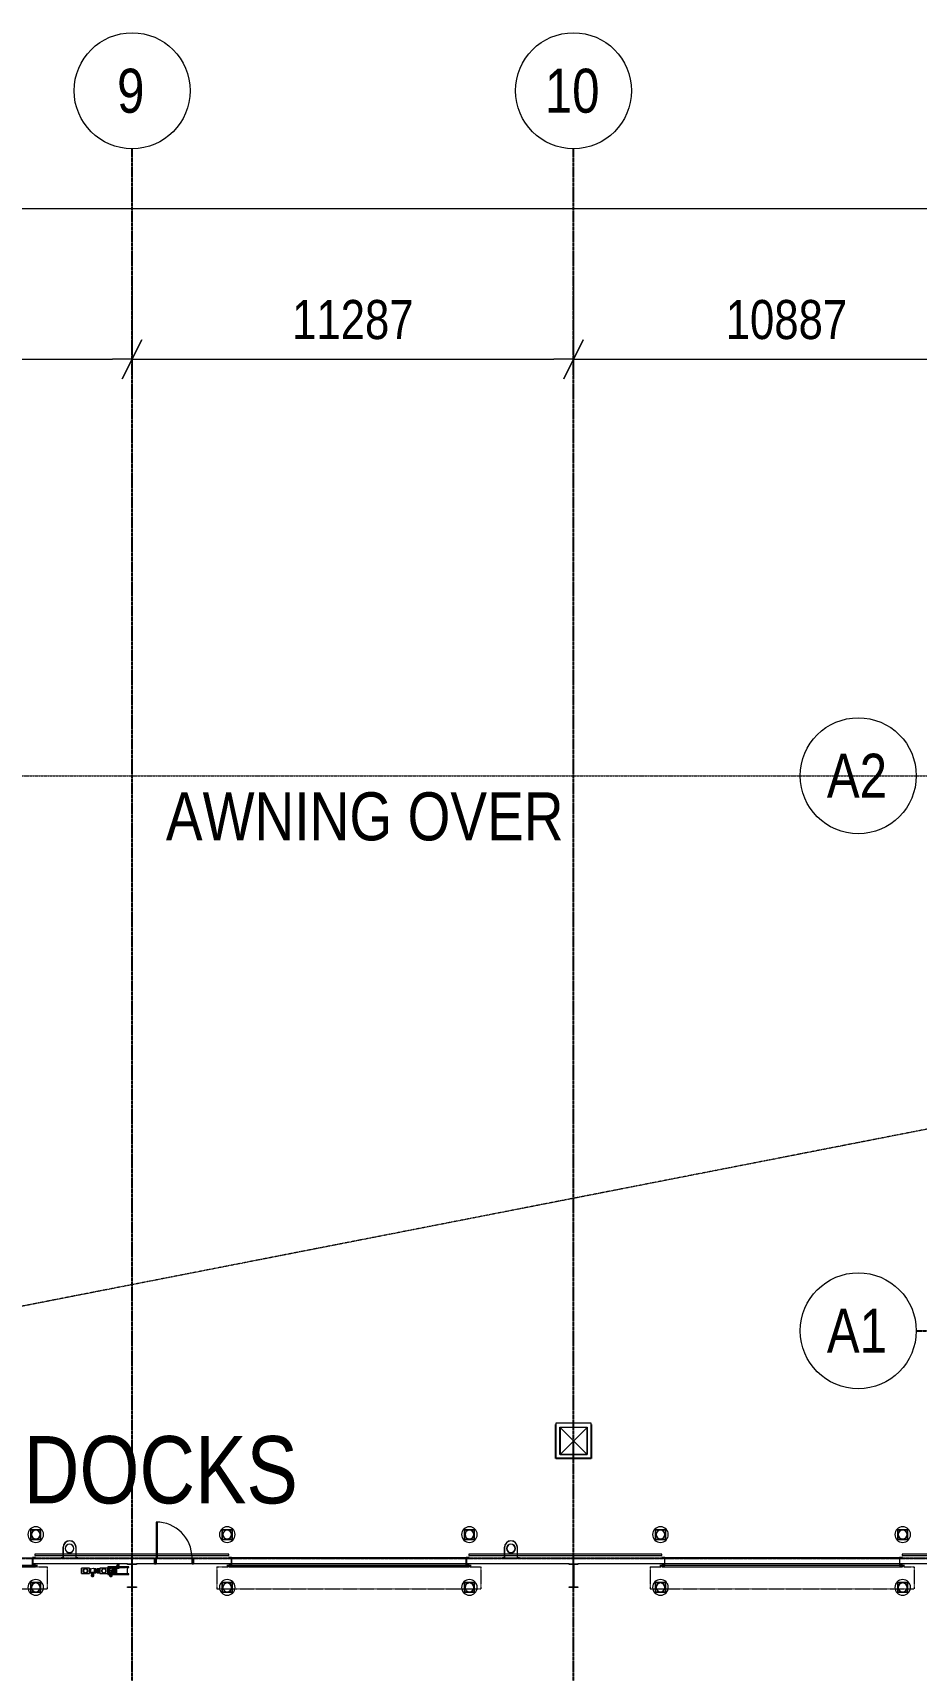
# Model space of a CAD drawing. Header units: millimetres. Extents: x -677815 to 476396, y -125373 to 39000.
# Drawn here: x 84930 to 107520, y -2870 to 38995 of the extents above; entities that cross this region are included whole.
import ezdxf
from ezdxf.enums import TextEntityAlignment as Align

# ---------------------------------------------------------------- set-up
doc = ezdxf.new("R2010")
doc.units = ezdxf.units.MM
for name, pattern in [('Xref building Toll$0$_SBA Dash - Loose', [5, 3, -2]), ('Xref building Toll$0$_SBA Dash - Tight', [1.6, 1, -0.6]), ('Xref building Toll$0$CENTER', [7, 4, -1, 1, -1]), ('Xref building Toll$0$Grid Line', [22.225, 12.7, -3.175, 3.175, -3.175])]:
    doc.linetypes.add(name, pattern=pattern)
for name, color, linetype, lineweight in [('AM_BOR', 4, 'Continuous', 25), ('Xref building Toll$0$A-DETL', 90, 'Continuous', 9), ('Xref building Toll$0$A-DOOR', 31, 'Continuous', 9), ('Xref building Toll$0$A-DOOR-FRAM', 31, 'Continuous', 9), ('Xref building Toll$0$A-DOOR-HDLN', 31, 'Continuous', 9), ('Xref building Toll$0$A-FLOR', 192, 'Continuous', 25), ('Xref building Toll$0$A-GENM', 13, 'Continuous', 9), ('Xref building Toll$0$A-WALL', 113, 'Continuous', 9), ('Xref building Toll$0$annotation - dimensions', 7, 'Continuous', 0), ('Xref building Toll$0$annotation - text', 7, 'Continuous', 0), ('Xref building Toll$0$G-ANNO-TEXT', 40, 'Continuous', 35), ('Xref building Toll$0$P-PIPE', 3, 'Continuous', 9), ('Xref building Toll$0$P-SANR-FIXT', 6, 'Continuous', 9), ('Xref building Toll$0$P-SANR-FIXT-HDLN', 131, 'Continuous', 9), ('Xref building Toll$0$S-COLS', 52, 'Continuous', 9)]:
    doc.layers.add(name, color=color, linetype=linetype, lineweight=lineweight)
doc.layers.add('Xref building Toll$0$S-GRID', color=8, linetype='Continuous')
doc.styles.add('Xref building Toll$0$1 200 sub headings', font='arial.ttf', dxfattribs={"width": 0.821429, "height": 560})
doc.styles.add('Xref building Toll$0$1 500 general', font='arial.ttf', dxfattribs={"width": 0.870588, "height": 850})
doc.styles.add('Xref building Toll$0$1 500 general_0', font='arial.ttf', dxfattribs={"width": 0.870588})
doc.styles.add('Xref building Toll$0$Arial Narrow', font='ARIALN.TTF', dxfattribs={"height": 491.641337})
doc.styles.add('Xref building Toll$0$Arial Narrow_3', font='ARIALN.TTF', dxfattribs={"height": 1229.103343})
doc.dimstyles.new('Xref building Toll$0$1 500', dxfattribs={"dimtxt": 850, "dimasz": 425, "dimexe": 425, "dimexo": 0.0625, "dimgap": 425, "dimtad": 1, "dimdec": 0, "dimzin": 11, "dimdsep": 46, "dimtxsty": 'Xref building Toll$0$1 500 general', "dimblk": 'Xref building Toll$0$_Oblique_2.0', "dimcen": 0.09, "dimclrd": 256, "dimclre": 256, "dimadec": 4, "dimazin": 3, "dimtfac": 1, "dimtdec": 0, "dimtmove": 2, "dimatfit": 1, "dimldrblk": 'Xref building Toll$0$TerminatorOpen_2.0', "dimfxl": 1700, "dimfxlon": 1, "dimfrac": 2, "dimtolj": 1, "dimtzin": 11, "dimlwd": 0, "dimlwe": 0, "dimarcsym": 0})

# ---------------------------------------------------------------- blocks, each defined once
blk = doc.blocks.new('*U135')
at = {"layer": 'Xref building Toll$0$annotation - text', "linetype": 'Continuous', "lineweight": 13}
blk.add_circle((0, 0), 0.732, dxfattribs=at)
at = {"layer": 'Xref building Toll$0$annotation - text', "style": 'Xref building Toll$0$1 200 sub headings', "width": 0.8}
blk.add_text('9', height=0.556, dxfattribs=at).set_placement((-0.017, 0), align=Align.MIDDLE_CENTER)
blk = doc.blocks.new('*U136')
at = {"layer": 'Xref building Toll$0$annotation - text', "linetype": 'Continuous', "lineweight": 13}
blk.add_circle((0, 0), 0.732, dxfattribs=at)
at = {"layer": 'Xref building Toll$0$annotation - text', "style": 'Xref building Toll$0$1 200 sub headings', "width": 0.8}
blk.add_text('10', height=0.5556, dxfattribs=at).set_placement((-0.017, 0), align=Align.MIDDLE_CENTER)
blk = doc.blocks.new('Xref building Toll$0$_Oblique_2.0')
at = {"color": 0, "linetype": 'ByBlock', "lineweight": -2}
for p, q in [((0.5, 1), (-0.5, -1)), ((0, 0), (-1, 0))]:
    blk.add_line(p, q, dxfattribs=at)
blk = doc.blocks.new('*D184')
at = {"layer": 'Defpoints', "color": 0, "linetype": 'Continuous', "transparency": 16777216}
for p in [(-302993, 270238), (-32993, 270161), (-32993, 269803)]:
    blk.add_point(p, dxfattribs=at)
at = {"layer": 'Xref building Toll$0$annotation - dimensions', "linetype": 'Continuous', "lineweight": 0, "transparency": 16777216}
for p, q in [((-302993, 270238), (-302993, 269303)), ((-32993, 270160), (-32993, 269303)), ((-302493, 269803), (-33493, 269803))]:
    blk.add_line(p, q, dxfattribs=at)
at = {"layer": 'Xref building Toll$0$annotation - dimensions', "linetype": 'Continuous', "lineweight": 0, "transparency": 16777216, "xscale": 500, "yscale": 500, "zscale": 500, "rotation": 180}
blk.add_blockref('Xref building Toll$0$_Oblique_2.0', (-302993, 269803), dxfattribs=at)
at = {"layer": 'Xref building Toll$0$annotation - dimensions', "linetype": 'Continuous', "lineweight": 0, "transparency": 16777216, "xscale": 500, "yscale": 500, "zscale": 500}
blk.add_blockref('Xref building Toll$0$_Oblique_2.0', (-32993, 269803), dxfattribs=at)
at = {"layer": 'Xref building Toll$0$annotation - dimensions', "color": 0, "linetype": 'Continuous', "lineweight": 0, "transparency": 16777216, "insert": (-167993, 270814), "char_height": 1000, "attachment_point": 5, "style": 'Xref building Toll$0$1 500 general_0'}
blk.add_mtext('\\A1;\\H1x;\\W0.8;270000', dxfattribs=at)
blk = doc.blocks.new('Xref building Toll$0$TerminatorOpen_2.0')
at = {"color": 0, "linetype": 'ByBlock', "lineweight": -2}
for q in [(-1, 1), (-1, 0), (-1, -1)]:
    blk.add_line((0, 0), q, dxfattribs=at)
blk = doc.blocks.new('*D161')
at = {"layer": 'Defpoints', "color": 0, "linetype": 'Continuous', "transparency": 16777216}
for p in [(-226610, 271335), (-215523, 271330), (-215523, 265945)]:
    blk.add_point(p, dxfattribs=at)
at = {"layer": 'Xref building Toll$0$annotation - dimensions', "linetype": 'Continuous', "lineweight": 0, "transparency": 16777216}
for p, q in [((-226610, 267945), (-226610, 265445)), ((-215523, 267945), (-215523, 265445)), ((-226110, 265945), (-216023, 265945))]:
    blk.add_line(p, q, dxfattribs=at)
at = {"layer": 'Xref building Toll$0$annotation - dimensions', "linetype": 'Continuous', "lineweight": 0, "transparency": 16777216, "xscale": 500, "yscale": 500, "zscale": 500, "rotation": 180}
blk.add_blockref('Xref building Toll$0$_Oblique_2.0', (-226610, 265945), dxfattribs=at)
at = {"layer": 'Xref building Toll$0$annotation - dimensions', "linetype": 'Continuous', "lineweight": 0, "transparency": 16777216, "xscale": 500, "yscale": 500, "zscale": 500}
blk.add_blockref('Xref building Toll$0$_Oblique_2.0', (-215523, 265945), dxfattribs=at)
at = {"layer": 'Xref building Toll$0$annotation - dimensions', "color": 0, "linetype": 'Continuous', "lineweight": 0, "transparency": 16777216, "insert": (-221066, 266955), "char_height": 1000, "attachment_point": 5, "style": 'Xref building Toll$0$1 500 general_0'}
blk.add_mtext('\\A1;\\H1x;\\W0.8;11087', dxfattribs=at)
blk = doc.blocks.new('*D162')
at = {"layer": 'Defpoints', "color": 0, "linetype": 'Continuous', "transparency": 16777216}
for p in [(-215523, 271330), (-204236, 271330), (-204236, 265945)]:
    blk.add_point(p, dxfattribs=at)
at = {"layer": 'Xref building Toll$0$annotation - dimensions', "linetype": 'Continuous', "lineweight": 0, "transparency": 16777216}
for p, q in [((-215523, 267945), (-215523, 265445)), ((-204236, 267945), (-204236, 265445)), ((-215023, 265945), (-204736, 265945))]:
    blk.add_line(p, q, dxfattribs=at)
at = {"layer": 'Xref building Toll$0$annotation - dimensions', "linetype": 'Continuous', "lineweight": 0, "transparency": 16777216, "xscale": 500, "yscale": 500, "zscale": 500, "rotation": 180}
blk.add_blockref('Xref building Toll$0$_Oblique_2.0', (-215523, 265945), dxfattribs=at)
at = {"layer": 'Xref building Toll$0$annotation - dimensions', "linetype": 'Continuous', "lineweight": 0, "transparency": 16777216, "xscale": 500, "yscale": 500, "zscale": 500}
blk.add_blockref('Xref building Toll$0$_Oblique_2.0', (-204236, 265945), dxfattribs=at)
at = {"layer": 'Xref building Toll$0$annotation - dimensions', "color": 0, "linetype": 'Continuous', "lineweight": 0, "transparency": 16777216, "insert": (-209879, 266955), "char_height": 1000, "attachment_point": 5, "style": 'Xref building Toll$0$1 500 general_0'}
blk.add_mtext('\\A1;\\H1x;\\W0.8;11287', dxfattribs=at)
blk = doc.blocks.new('*D163')
at = {"layer": 'Defpoints', "color": 0, "linetype": 'Continuous', "transparency": 16777216}
for p in [(-204236, 271330), (-193349, 271330), (-193349, 265945)]:
    blk.add_point(p, dxfattribs=at)
at = {"layer": 'Xref building Toll$0$annotation - dimensions', "linetype": 'Continuous', "lineweight": 0, "transparency": 16777216}
for p, q in [((-204236, 267945), (-204236, 265445)), ((-193349, 267945), (-193349, 265445)), ((-203736, 265945), (-193849, 265945))]:
    blk.add_line(p, q, dxfattribs=at)
at = {"layer": 'Xref building Toll$0$annotation - dimensions', "linetype": 'Continuous', "lineweight": 0, "transparency": 16777216, "xscale": 500, "yscale": 500, "zscale": 500, "rotation": 180}
blk.add_blockref('Xref building Toll$0$_Oblique_2.0', (-204236, 265945), dxfattribs=at)
at = {"layer": 'Xref building Toll$0$annotation - dimensions', "linetype": 'Continuous', "lineweight": 0, "transparency": 16777216, "xscale": 500, "yscale": 500, "zscale": 500}
blk.add_blockref('Xref building Toll$0$_Oblique_2.0', (-193349, 265945), dxfattribs=at)
at = {"layer": 'Xref building Toll$0$annotation - dimensions', "color": 0, "linetype": 'Continuous', "lineweight": 0, "transparency": 16777216, "insert": (-198792, 266955), "char_height": 1000, "attachment_point": 5, "style": 'Xref building Toll$0$1 500 general_0'}
blk.add_mtext('\\A1;\\H1x;\\W0.8;10887', dxfattribs=at)
blk = doc.blocks.new('Xref building Toll$0$A2')
at = {"layer": 'Xref building Toll$0$annotation - text', "linetype": 'Continuous', "lineweight": 13}
blk.add_circle((0, 0), 0.732, dxfattribs=at)
at = {"layer": 'Xref building Toll$0$annotation - text', "style": 'Xref building Toll$0$1 200 sub headings', "width": 0.8}
blk.add_text('A2', height=0.5556, dxfattribs=at).set_placement((-0.017, 0), align=Align.MIDDLE_CENTER)
blk = doc.blocks.new('Xref building Toll$0$A1')
at = {"layer": 'Xref building Toll$0$annotation - text', "linetype": 'Continuous', "lineweight": 13}
blk.add_circle((0, 0), 0.732, dxfattribs=at)
at = {"layer": 'Xref building Toll$0$annotation - text', "style": 'Xref building Toll$0$1 200 sub headings', "width": 0.8}
blk.add_text('A1', height=0.5556, dxfattribs=at).set_placement((-0.017, 0), align=Align.MIDDLE_CENTER)
blk = doc.blocks.new('Xref building Toll$0$Removable - Bollard Cast-In - 165 Bollard 1200 high - B2-623364-MASTER GROUND FLOOR')
at = {"layer": 'Xref building Toll$0$A-GENM'}
for p, q in [((122, 187), (-128, 187)), ((-128, 187), (-128, -63)), ((-128, -63), (-128, 187)), ((-128, 187), (122, 187)), ((-128, 187), (-128, 187)), ((122, -63), (122, 187)), ((122, 187), (122, -63)), ((122, 187), (122, 187)), ((-128, -63), (122, -63)), ((122, -63), (-128, -63)), ((-128, -63), (-128, -63)), ((122, -63), (122, -63))]:
    blk.add_line(p, q, dxfattribs=at)
for radius, start, end in [(200, 360, 180), (200, 0, 180), (200, 360, 180), (200, 0, 180), (200, 180, 360), (200, 180, 360), (200, 180, 360), (200, 180, 360), (113, 360, 180), (112, 0, 180), (113, 180, 360), (112, 180, 360)]:
    blk.add_arc((-3, 62), radius, start, end, dxfattribs=at)
blk = doc.blocks.new('Xref building Toll$0$UB-Universal Beam-Column - C5_5_610UB101-1713864-MASTER GROUND FLOOR')
at = {"layer": 'Xref building Toll$0$S-COLS', "lineweight": 18}
for p, q in [((-114, 301), (114, 301)), ((-114, 286.2), (-114, 301)), ((-16.7, 286.2), (-114, 286.2)), ((-5.3, -274.8), (-5.3, 274.8)), ((5.3, 274.8), (5.3, -274.8)), ((114, 286.2), (16.7, 286.2)), ((114, 301), (114, 286.2)), ((-114, -286.2), (-16.7, -286.2)), ((-114, -301), (-114, -286.2)), ((114, -301), (-114, -301)), ((16.7, -286.2), (114, -286.2)), ((114, -286.2), (114, -301))]:
    blk.add_line(p, q, dxfattribs=at)
at = {"layer": 'Xref building Toll$0$S-COLS'}
for p, q in [((-114, 301), (-114, 301)), ((-114, 286.2), (-114, 286.2)), ((114, 301), (114, 301)), ((114, 286.2), (114, 286.2)), ((-114, -286.2), (-114, -286.2)), ((-114, -301), (-114, -301)), ((114, -286.2), (114, -286.2)), ((114, -301), (114, -301))]:
    blk.add_line(p, q, dxfattribs=at)
at = {"layer": 'Xref building Toll$0$S-COLS', "lineweight": 18}
for centre, start, end in [((-16.7, 274.8), 360, 90), ((16.7, 274.8), 90, 180), ((-16.7, -274.8), 270, 360), ((16.7, -274.8), 180, 270)]:
    blk.add_arc(centre, 11.4, start, end, dxfattribs=at)
blk = doc.blocks.new('Xref building Toll$0$_SBA ROLLER LVDoor_C Clip At Side - 6000W x 5000H-V330-MASTER GROUND FLOOR')
at = {"layer": 'Xref building Toll$0$A-DOOR'}
for p, q in [((-3000, 87), (-3075, 87)), ((-3075, 87), (-3075, 75)), ((-3000, -113), (-3000, 87)), ((3000, 87), (3000, -113)), ((3075, 87), (3000, 87)), ((3075, 75), (3075, 87)), ((-3075, -113), (-3125, -113)), ((-3125, -113), (-3125, -118)), ((-3125, -118), (-3080, -118)), ((-3080, -118), (-3080, -138)), ((-3080, -138), (-3075, -138)), ((-3018, -101), (-3075, -101)), ((-3075, -101), (-3075, -113)), ((-3075, -113), (-3000, -113)), ((-3075, -138), (-3075, -113)), ((3068, -117), (-3068, -117)), ((-3068, -117), (-3068, -147)), ((-3068, -147), (3068, -147)), ((-3006, -75), (-3006, -89)), ((3000, -113), (3075, -113)), ((3006, -89), (3006, -75)), ((3075, -101), (3018, -101)), ((3068, -147), (3068, -117)), ((3075, -113), (3075, -101)), ((3125, -113), (3075, -113)), ((3075, -113), (3075, -138)), ((3075, -138), (3080, -138)), ((3080, -118), (3125, -118)), ((3080, -138), (3080, -118)), ((3125, -118), (3125, -113))]:
    blk.add_line(p, q, dxfattribs=at)
at = {"layer": 'Xref building Toll$0$A-DOOR', "linetype": 'Xref building Toll$0$_SBA Dash - Tight'}
for p, q in [((-3375, -147), (-3100, -147)), ((-3375, -147), (-3375, -717)), ((3100, -147), (3375, -147)), ((3375, -147), (3375, -717)), ((-3375, -717), (3375, -717))]:
    blk.add_line(p, q, dxfattribs=at)
at = {"layer": 'Xref building Toll$0$A-DOOR'}
for centre, start, end in [((-3018, -89), 270, 0), ((3018, -89), 180, 270)]:
    blk.add_arc(centre, 12, start, end, dxfattribs=at)
at = {"layer": 'Xref building Toll$0$A-DOOR-FRAM', "lineweight": 9}
blk.add_line((3062, 75), (-3062, 75), dxfattribs=at)
at = {"layer": 'Xref building Toll$0$A-DOOR-FRAM'}
for p, q in [((-3005, -113), (-3075, -113)), ((-3075, -113), (-3075, -151)), ((-3075, -151), (-3005, -151)), ((-3073, -149), (-3073, -115)), ((-3073, -115), (-3005, -115)), ((-3005, -149), (-3073, -149)), ((-3005, -115), (-3005, -113)), ((-3005, -151), (-3005, -149)), ((3075, -113), (3005, -113)), ((3005, -113), (3005, -115)), ((3005, -115), (3073, -115)), ((3005, -149), (3005, -151)), ((3073, -149), (3005, -149)), ((3005, -151), (3075, -151)), ((3073, -115), (3073, -149)), ((3075, -151), (3075, -113))]:
    blk.add_line(p, q, dxfattribs=at)
blk = doc.blocks.new('Xref building Toll$0$_SBA ROLLER LVDoor_C Clip At Side - 6000W x 5000H-1588131-MASTER GROUND FLOOR')
at = {"layer": 'Xref building Toll$0$A-DOOR', "linetype": 'Xref building Toll$0$CENTER'}
for p, q in [((-3300, 75), (-3300, 75)), ((3300, 75), (3300, 75)), ((-724, -147), (0, -147)), ((0, -147), (-724, -147)), ((724, -147), (0, -147)), ((724, -147), (0, -147))]:
    blk.add_line(p, q, dxfattribs=at)
at = {"layer": 'Xref building Toll$0$A-DOOR'}
for p, q in [((-3000, 87), (-3075, 87)), ((-3075, 87), (-3075, 75)), ((-3075, 75), (-3075, 87)), ((-3075, 87), (-3000, 87)), ((-3075, 87), (-3075, 87)), ((-3075, 75), (-3018, 75)), ((-3018, 75), (-3075, 75)), ((-3075, 75), (-3075, 75)), ((-3006, 63), (-3006, -89)), ((-3006, -89), (-3006, 63)), ((-3000, -113), (-3000, 87)), ((-3000, 87), (-3000, -113)), ((-3000, 87), (-3000, 87)), ((3000, 87), (3000, -113)), ((3075, 87), (3000, 87)), ((3000, 87), (3075, 87)), ((3000, -113), (3000, 87)), ((3000, 87), (3000, 87)), ((3006, -89), (3006, 63)), ((3006, 63), (3006, -89)), ((3018, 75), (3075, 75)), ((3075, 75), (3018, 75)), ((3075, 75), (3075, 87)), ((3075, 87), (3075, 75)), ((3075, 87), (3075, 87)), ((3075, 75), (3075, 75)), ((-3075, -113), (-3125, -113)), ((-3125, -113), (-3125, -118)), ((-3125, -118), (-3125, -113)), ((-3125, -113), (-3075, -113)), ((-3125, -113), (-3125, -113)), ((-3125, -118), (-3080, -118)), ((-3080, -118), (-3125, -118)), ((-3125, -118), (-3125, -118)), ((-3080, -118), (-3080, -138)), ((-3080, -138), (-3080, -118)), ((-3080, -118), (-3080, -118)), ((-3080, -138), (-3075, -138)), ((-3075, -138), (-3080, -138)), ((-3080, -138), (-3080, -138)), ((-3018, -101), (-3075, -101)), ((-3075, -101), (-3075, -113)), ((-3075, -113), (-3075, -101)), ((-3075, -101), (-3018, -101)), ((-3075, -101), (-3075, -101)), ((-3075, -113), (-3000, -113)), ((-3000, -113), (-3075, -113)), ((-3075, -113), (-3075, -113)), ((-3075, -138), (-3075, -113)), ((-3075, -113), (-3075, -138)), ((-3075, -113), (-3075, -113)), ((-3075, -138), (-3075, -138)), ((3068, -117), (-3068, -117)), ((-3068, -117), (-3068, -147)), ((3068, -117), (-3068, -117)), ((-3068, -117), (-3068, -147)), ((-3068, -117), (3068, -117)), ((-3068, -117), (-3068, -117)), ((-3068, -117), (-3068, -147)), ((-3068, -147), (3068, -147)), ((-3068, -147), (3068, -147)), ((-3068, -147), (3068, -147)), ((-3068, -147), (-3068, -147)), ((-3000, -113), (-3000, -113)), ((3000, -113), (3075, -113)), ((3075, -113), (3000, -113)), ((3000, -113), (3000, -113)), ((3075, -101), (3018, -101)), ((3018, -101), (3075, -101)), ((3068, -147), (3068, -117)), ((3068, -147), (3068, -117)), ((3068, -147), (3068, -117)), ((3068, -117), (3068, -117)), ((3068, -147), (3068, -147)), ((3075, -113), (3075, -101)), ((3075, -101), (3075, -113)), ((3075, -101), (3075, -101)), ((3075, -113), (3075, -113)), ((3125, -113), (3075, -113)), ((3075, -113), (3075, -138)), ((3075, -138), (3075, -113)), ((3075, -113), (3125, -113)), ((3075, -113), (3075, -113)), ((3075, -138), (3080, -138)), ((3080, -138), (3075, -138)), ((3075, -138), (3075, -138)), ((3080, -118), (3125, -118)), ((3080, -138), (3080, -118)), ((3080, -118), (3080, -138)), ((3125, -118), (3080, -118)), ((3080, -118), (3080, -118)), ((3080, -138), (3080, -138)), ((3125, -118), (3125, -113)), ((3125, -113), (3125, -118)), ((3125, -113), (3125, -113)), ((3125, -118), (3125, -118))]:
    blk.add_line(p, q, dxfattribs=at)
at = {"layer": 'Xref building Toll$0$A-DOOR', "linetype": 'Xref building Toll$0$_SBA Dash - Tight'}
for p, q in [((-3375, -147), (-3100, -147)), ((-3375, -147), (-3375, -717)), ((3100, -147), (3375, -147)), ((3375, -147), (3375, -717)), ((-3375, -717), (3375, -717))]:
    blk.add_line(p, q, dxfattribs=at)
at = {"layer": 'Xref building Toll$0$A-DOOR'}
for centre, start, end in [((-3018, 63), 0, 90), ((-3018, 63), 0, 90), ((3018, 63), 90, 180), ((3018, 63), 90, 180), ((-3018, -89), 270, 0), ((-3018, -89), 270, 0), ((3018, -89), 180, 270), ((3018, -89), 180, 270)]:
    blk.add_arc(centre, 12, start, end, dxfattribs=at)
at = {"layer": 'Xref building Toll$0$A-DOOR-FRAM'}
for p, q in [((-3062, 75), (-3062, 75)), ((3062, 75), (-3062, 75)), ((3062, 75), (3062, 75)), ((-3075, -151), (-3075, -113)), ((-3075, -113), (-3005, -113)), ((-3075, -113), (-3075, -113)), ((-3005, -151), (-3075, -151)), ((-3075, -151), (-3075, -151)), ((-3005, -115), (-3073, -115)), ((-3073, -115), (-3073, -149)), ((-3073, -115), (-3073, -115)), ((-3073, -149), (-3005, -149)), ((-3073, -149), (-3073, -149)), ((-3005, -113), (-3005, -115)), ((-3005, -113), (-3005, -113)), ((-3005, -115), (-3005, -115)), ((-3005, -149), (-3005, -151)), ((-3005, -149), (-3005, -149)), ((-3005, -151), (-3005, -151)), ((3005, -115), (3005, -113)), ((3005, -113), (3075, -113)), ((3005, -113), (3005, -113)), ((3073, -115), (3005, -115)), ((3005, -115), (3005, -115)), ((3005, -149), (3073, -149)), ((3005, -151), (3005, -149)), ((3005, -149), (3005, -149)), ((3075, -151), (3005, -151)), ((3005, -151), (3005, -151)), ((3073, -149), (3073, -115)), ((3073, -115), (3073, -115)), ((3073, -149), (3073, -149)), ((3075, -113), (3075, -151)), ((3075, -113), (3075, -113)), ((3075, -151), (3075, -151))]:
    blk.add_line(p, q, dxfattribs=at)
at = {"layer": 'Xref building Toll$0$A-DOOR-FRAM', "lineweight": 18}
for p, q in [((-3005, -113), (-3075, -113)), ((-3075, -113), (-3075, -151)), ((-3075, -151), (-3005, -151)), ((-3073, -149), (-3073, -115)), ((-3073, -115), (-3005, -115)), ((-3005, -149), (-3073, -149)), ((-3005, -115), (-3005, -113)), ((-3005, -151), (-3005, -149)), ((3075, -113), (3005, -113)), ((3005, -113), (3005, -115)), ((3005, -115), (3073, -115)), ((3005, -149), (3005, -151)), ((3073, -149), (3005, -149)), ((3005, -151), (3075, -151)), ((3073, -115), (3073, -149)), ((3075, -151), (3075, -113))]:
    blk.add_line(p, q, dxfattribs=at)
blk = doc.blocks.new('Xref building Toll$0$DWP_Downpipe - 225mm-1784187-MASTER GROUND FLOOR')
at = {"layer": 'Xref building Toll$0$P-PIPE'}
for radius, start, end in [(113, 360, 180), (112, 0, 180), (113, 180, 360), (112, 180, 360), (107, 0, 180), (108, 0, 180), (107, 180, 0), (108, 180, 360)]:
    blk.add_arc((-34, 236), radius, start, end, dxfattribs=at)
blk = doc.blocks.new('Xref building Toll$0$IVS-GM-DownPipe Cover - DP 225mm-V336-MASTER GROUND FLOOR')
at = {"layer": 'Xref building Toll$0$A-GENM'}
for p, q in [((-162.5, 275), (-215.5, 275)), ((-215.5, 275), (-215.5, 272)), ((-215.5, 272), (-165.5, 272)), ((-165.5, 272), (-165.5, 0)), ((-162.5, 0), (-162.5, 275)), ((215.5, 275), (162.5, 275)), ((162.5, 275), (162.5, 0)), ((165.5, 0), (165.5, 272)), ((165.5, 272), (215.5, 272)), ((215.5, 272), (215.5, 275))]:
    blk.add_line(p, q, dxfattribs=at)
for radius in [165.5, 162.5]:
    blk.add_arc((0, 0), radius, 180, 360, dxfattribs=at)
blk = doc.blocks.new('Xref building Toll$0$HYD-SINGLE HEAD - Standard-1798686-MASTER GROUND FLOOR')
at = {"layer": 'Xref building Toll$0$A-GENM'}
for p, q in [((186, 128), (-14, 128)), ((-14, -12), (-14, 128)), ((-14, 128), (-14, -12)), ((186, -12), (186, 128)), ((186, 128), (186, -12)), ((217, 108), (186, 108)), ((186, 8), (186, 108)), ((186, 108), (186, 8)), ((186, 8), (217, 8)), ((217, 108), (217, 58)), ((217, 58), (217, 108)), ((217, 58), (217, 8)), ((217, 8), (217, 58)), ((236, 4), (236, -54)), ((296, -54), (296, 4)), ((347, 108), (315, 108)), ((315, 58), (315, 108)), ((315, 108), (315, 58)), ((315, 8), (315, 58)), ((315, 58), (315, 8)), ((315, 8), (347, 8)), ((347, 108), (347, 8)), ((347, 8), (347, 108)), ((367, 88), (347, 88)), ((347, 88), (347, 28)), ((347, 28), (347, 88)), ((347, 28), (367, 28)), ((367, 88), (367, 28)), ((367, 28), (367, 88)), ((400, 68), (367, 68)), ((367, 68), (367, 48)), ((367, 48), (367, 68)), ((367, 48), (400, 48)), ((390, 128), (390, -12)), ((400, 128), (400, 128)), ((400, 128), (400, 128)), ((400, 48), (400, 68)), ((400, 68), (400, 48)), ((410, -12), (410, 128)), ((-14, -12), (186, -12)), ((231, -54), (231, -71)), ((301, -71), (301, -54)), ((400, -12), (400, -12)), ((400, -12), (400, -12))]:
    blk.add_line(p, q, dxfattribs=at)
at = {"layer": 'Xref building Toll$0$A-GENM', "flags": 128}
for points in [[(217, 108), (282, 127), (315, 108)], [(315, 8), (251, -10), (217, 8)], [(390, -12), (390, 21), (390, 88), (390, 128), (390, 128)], [(390, 128), (390, 96), (390, 29), (390, -11), (390, -12)], [(410, 128), (410, 96), (410, 29), (410, -11), (410, -12)], [(410, -12), (410, 21), (410, 88), (410, 128), (410, 128)]]:
    blk.add_lwpolyline(points, dxfattribs=at)
at = {"layer": 'Xref building Toll$0$A-GENM'}
for centre, radius, start, end in [((86, 58), 60, 90, 270), ((86, 58), 50, 90, 270), ((86, 58), 50, 90, 270), ((86, 58), 60, 270, 90), ((86, 58), 50, 270, 90), ((86, 58), 50, 270, 90), ((400, 58), 10, 90, 270), ((400, 58), 10, 90, 270), ((400, 58), 10, 270, 90), ((400, 58), 10, 270, 90)]:
    blk.add_arc(centre, radius, start, end, dxfattribs=at)
for centre, major_axis, start_param, end_param in [((266, 4), (-30, 0), 3.141593, 6.283185), ((266, 4), (-30, 0), 0, 3.141593), ((266, -54), (-35, 0), 3.141593, 6.283185), ((266, -71), (-35, 0), 3.141593, 6.283185), ((266, -54), (-35, 0), 0, 3.141593), ((266, -71), (-35, 0), 0, 3.141593), ((266, -54), (30, 0), 0, 3.141593), ((266, -54), (-30, 0), 0, 3.141593)]:
    blk.add_ellipse(centre, major_axis=major_axis, ratio=0.5, start_param=start_param, end_param=end_param, dxfattribs=at)
for points in [[(86, 118), (83, 118), (79, 118), (74, 117), (71, 116), (69, 116), (67, 115), (64, 114), (61, 113), (58, 111), (56, 110), (53, 109), (51, 107), (46, 103), (42, 99), (37, 92), (33, 86), (31, 81), (29, 76), (28, 72), (27, 68), (27, 63), (26, 58), (27, 54), (27, 48), (29, 42), (31, 36), (32, 32), (34, 29), (37, 24), (42, 18), (46, 14), (50, 11), (52, 9), (54, 8), (56, 7), (58, 6), (61, 4), (64, 3), (67, 2), (69, 1), (71, 1), (74, 0), (79, -1), (83, -1), (86, -2)], [(86, -2), (90, -1), (94, -1), (99, 0), (102, 1), (104, 1), (106, 2), (109, 3), (112, 4), (115, 6), (117, 7), (119, 8), (122, 10), (126, 14), (131, 18), (136, 25), (140, 31), (142, 36), (144, 40), (145, 45), (146, 49), (146, 54), (146, 58), (146, 63), (146, 69), (144, 75), (142, 81), (141, 85), (139, 88), (136, 93), (131, 99), (126, 103), (123, 106), (121, 108), (119, 109), (117, 110), (115, 111), (112, 113), (109, 114), (106, 115), (104, 116), (102, 116), (99, 117), (94, 118), (90, 118), (86, 118)]]:
    blk.add_open_spline(points, degree=3, knots=[0, 0, 0, 0, 0.045455, 0.068182, 0.079545, 0.090909, 0.102273, 0.113636, 0.136364, 0.159091, 0.170455, 0.181818, 0.204545, 0.227273, 0.272727, 0.318182, 0.363636, 0.386364, 0.409091, 0.431818, 0.454545, 0.477273, 0.5, 0.522727, 0.545455, 0.590909, 0.613636, 0.636364, 0.659091, 0.681818, 0.727273, 0.772727, 0.795455, 0.806818, 0.818182, 0.829545, 0.840909, 0.863636, 0.886364, 0.897727, 0.909091, 0.920455, 0.931818, 0.954545, 1, 1, 1, 1], dxfattribs=at)
blk = doc.blocks.new('Xref building Toll$0$FHD_Standard - 01 - Standard-1800779-MASTER GROUND FLOOR')
at = {"layer": 'Xref building Toll$0$A-GENM'}
for p, q in [((186, 128), (-14, 128)), ((-14, -12), (-14, 128)), ((-14, 128), (-14, -12)), ((186, -12), (186, 128)), ((186, 128), (186, -12)), ((217, 108), (186, 108)), ((186, 8), (186, 108)), ((186, 108), (186, 8)), ((186, 8), (217, 8)), ((217, 108), (217, 58)), ((217, 58), (217, 108)), ((217, 58), (217, 8)), ((217, 8), (217, 58)), ((236, 4), (236, -54)), ((337, 79), (266, 79)), ((266, 59), (337, 59)), ((296, -54), (296, 4)), ((312, 92), (312, 56)), ((347, 108), (315, 108)), ((315, 58), (315, 108)), ((315, 108), (315, 58)), ((315, 8), (315, 58)), ((315, 58), (315, 8)), ((315, 8), (347, 8)), ((318, 94), (318, 56)), ((320, 92), (320, 92)), ((320, 92), (320, 92)), ((320, 56), (320, 56)), ((320, 56), (320, 56)), ((462, 192), (321, 100)), ((322, 56), (322, 94)), ((323, 96), (464, 189)), ((366, 53), (325, 53)), ((325, 49), (366, 49)), ((327, 56), (327, 92)), ((365, 59), (329, 59)), ((329, 51), (329, 51)), ((329, 51), (329, 51)), ((329, 44), (365, 44)), ((372, 79), (337, 79)), ((337, 59), (372, 59)), ((347, 108), (347, 8)), ((347, 8), (347, 108)), ((367, 88), (347, 88)), ((347, 88), (347, 28)), ((347, 28), (347, 88)), ((347, 28), (367, 28)), ((365, 51), (365, 51)), ((365, 51), (365, 51)), ((367, 88), (367, 28)), ((367, 28), (367, 88)), ((400, 68), (367, 68)), ((367, 68), (367, 48)), ((367, 48), (367, 68)), ((367, 48), (400, 48)), ((409, 156), (369, 55)), ((373, 54), (413, 154)), ((390, 128), (390, -12)), ((400, 128), (400, 128)), ((400, 128), (400, 128)), ((400, 48), (400, 68)), ((400, 68), (400, 48)), ((413, 154), (409, 156)), ((409, 156), (413, 154)), ((410, 166), (410, 160)), ((410, -12), (410, 128)), ((411, 166), (461, 166)), ((421, 166), (411, 166)), ((411, 160), (411, 166)), ((411, 160), (421, 160)), ((461, 160), (411, 160)), ((430, 217), (415, 181)), ((419, 179), (415, 181)), ((415, 181), (419, 179)), ((419, 179), (433, 216)), ((461, 166), (421, 166)), ((421, 166), (421, 160)), ((421, 160), (461, 160)), ((451, 232), (431, 220)), ((431, 220), (451, 232)), ((431, 220), (431, 197)), ((431, 197), (431, 220)), ((431, 220), (431, 220)), ((431, 197), (451, 185)), ((451, 185), (431, 197)), ((431, 197), (431, 197)), ((451, 227), (435, 218)), ((435, 218), (451, 227)), ((451, 227), (435, 218)), ((435, 218), (451, 227)), ((435, 218), (435, 199)), ((435, 199), (435, 218)), ((435, 218), (435, 218)), ((435, 218), (435, 199)), ((435, 199), (435, 218)), ((435, 218), (435, 218)), ((435, 199), (451, 190)), ((451, 190), (435, 199)), ((435, 199), (435, 199)), ((435, 199), (451, 190)), ((451, 190), (435, 199)), ((435, 199), (435, 199)), ((435, 178), (435, 168)), ((439, 181), (439, 108)), ((441, 208), (441, 168)), ((471, 220), (451, 232)), ((451, 232), (471, 220)), ((451, 232), (451, 232)), ((467, 218), (451, 227)), ((451, 227), (467, 218)), ((451, 227), (451, 227)), ((467, 218), (451, 227)), ((451, 227), (467, 218)), ((451, 227), (451, 227)), ((451, 208), (451, 208)), ((451, 208), (451, 208)), ((451, 190), (467, 199)), ((467, 199), (451, 190)), ((451, 190), (467, 199)), ((467, 199), (451, 190)), ((451, 185), (471, 197)), ((471, 197), (451, 185)), ((451, 190), (451, 190)), ((451, 190), (451, 190)), ((451, 185), (451, 185)), ((451, 181), (451, 181)), ((451, 181), (451, 181)), ((451, 168), (451, 168)), ((451, 168), (451, 168)), ((451, 168), (451, 168)), ((451, 168), (451, 168)), ((451, 108), (451, 108)), ((451, 108), (451, 108)), ((461, 166), (457, 163)), ((457, 163), (461, 166)), ((457, 163), (475, 141)), ((475, 141), (457, 163)), ((457, 163), (457, 163)), ((461, 168), (461, 208)), ((478, 147), (461, 166)), ((461, 166), (478, 147)), ((461, 166), (461, 166)), ((461, 166), (461, 166)), ((461, 166), (461, 160)), ((461, 166), (461, 160)), ((461, 160), (461, 160)), ((464, 108), (464, 181)), ((467, 199), (467, 218)), ((467, 218), (467, 199)), ((467, 218), (467, 218)), ((467, 199), (467, 218)), ((467, 218), (467, 199)), ((467, 218), (467, 218)), ((467, 199), (467, 199)), ((467, 199), (467, 199)), ((467, 168), (467, 178)), ((471, 197), (471, 220)), ((471, 220), (471, 197)), ((471, 220), (471, 220)), ((471, 197), (471, 197)), ((475, 141), (638, 141)), ((638, 141), (475, 141)), ((475, 141), (475, 141)), ((638, 147), (478, 147)), ((478, 147), (638, 147)), ((478, 147), (478, 147)), ((640, 149), (513, 149)), ((513, 149), (513, 139)), ((513, 139), (513, 149)), ((513, 149), (640, 149)), ((513, 149), (513, 149)), ((513, 139), (640, 139)), ((640, 139), (513, 139)), ((513, 139), (513, 139)), ((638, 141), (638, 147)), ((638, 147), (638, 141)), ((638, 147), (638, 147)), ((638, 141), (638, 141)), ((640, 139), (640, 149)), ((640, 149), (640, 139)), ((640, 149), (640, 149)), ((640, 139), (640, 139)), ((-14, -12), (186, -12)), ((231, -54), (231, -71)), ((301, -71), (301, -54)), ((361, -31), (361, -41)), ((400, -12), (400, -12)), ((400, -12), (400, -12)), ((451, -31), (451, -31)), ((451, -31), (451, -31)), ((451, -41), (451, -41)), ((451, -41), (451, -41)), ((541, -41), (541, -31))]:
    blk.add_line(p, q, dxfattribs=at)
at = {"layer": 'Xref building Toll$0$A-GENM', "flags": 128}
for points in [[(217, 108), (282, 127), (315, 108)], [(315, 8), (251, -10), (217, 8)], [(228, 79), (266, 79), (266, 79)], [(266, 59), (228, 59), (228, 59)], [(390, -12), (390, 21), (390, 88), (390, 128), (390, 128)], [(390, 128), (390, 96), (390, 29), (390, -11), (390, -12)], [(410, 128), (410, 96), (410, 29), (410, -11), (410, -12)], [(410, -12), (410, 21), (410, 88), (410, 128), (410, 128)], [(464, 189), (475, 209), (464, 228), (442, 230), (430, 217)], [(433, 216), (448, 228), (466, 222), (470, 204), (462, 192)], [(435, 208), (435, 195), (435, 178)], [(467, 178), (467, 204), (467, 208)]]:
    blk.add_lwpolyline(points, dxfattribs=at)
at = {"layer": 'Xref building Toll$0$A-GENM'}
for centre, radius, start, end in [((86, 58), 60, 90, 270), ((86, 58), 50, 90, 270), ((86, 58), 50, 90, 270), ((86, 58), 60, 270, 90), ((86, 58), 50, 270, 90), ((86, 58), 50, 270, 90), ((228, 69), 10, 360, 180), ((228, 69), 10, 180, 360), ((400, 58), 10, 90, 270), ((400, 58), 10, 90, 270), ((400, 58), 10, 270, 90), ((400, 58), 10, 270, 90), ((451, 208), 20, 360, 180), ((451, 208), 20, 0, 180), ((451, 208), 20, 180, 360), ((451, 208), 20, 180, 0), ((451, 208), 16, 90, 270), ((451, 208), 12.5, 360, 180), ((451, 208), 12.5, 0, 180), ((451, 208), 12.5, 360, 180), ((451, 208), 12.5, 0, 180), ((451, 208), 12.5, 180, 360), ((451, 208), 12.5, 180, 0), ((451, 208), 12.5, 180, 360), ((451, 208), 12.5, 180, 0), ((451, 208), 16, 270, 90)]:
    blk.add_arc(centre, radius, start, end, dxfattribs=at)
for centre, major_axis, ratio, start_param, end_param in [((266, 4), (-30, 0), 0.5, 3.141593, 6.283185), ((266, 4), (-30, 0), 0.5, 0, 3.141593), ((337, 69), (0, 10), 0.935789, 4.712389, 7.853982), ((337, 69), (0, 10), 0.935789, 4.712389, 7.853982), ((337, 69), (0, 10), 0.935789, 1.570796, 4.712389), ((337, 69), (0, 10), 0.935789, 1.570796, 4.712389), ((372, 69), (0, 10), 0.935789, 4.712389, 7.853982), ((372, 69), (0, 10), 0.935789, 1.570796, 4.712389), ((266, -54), (-35, 0), 0.5, 3.141593, 6.283185), ((266, -71), (-35, 0), 0.5, 3.141593, 6.283185), ((266, -54), (-35, 0), 0.5, 0, 3.141593), ((266, -71), (-35, 0), 0.5, 0, 3.141593), ((266, -54), (30, 0), 0.5, 0, 3.141593), ((266, -54), (-30, 0), 0.5, 0, 3.141593)]:
    blk.add_ellipse(centre, major_axis=major_axis, ratio=ratio, start_param=start_param, end_param=end_param, dxfattribs=at)
for points in [[(86, 118), (83, 118), (79, 118), (74, 117), (71, 116), (69, 116), (67, 115), (64, 114), (61, 113), (58, 111), (56, 110), (53, 109), (51, 107), (46, 103), (42, 99), (37, 92), (33, 86), (31, 81), (29, 76), (28, 72), (27, 68), (27, 63), (26, 58), (27, 54), (27, 48), (29, 42), (31, 36), (32, 32), (34, 29), (37, 24), (42, 18), (46, 14), (50, 11), (52, 9), (54, 8), (56, 7), (58, 6), (61, 4), (64, 3), (67, 2), (69, 1), (71, 1), (74, 0), (79, -1), (83, -1), (86, -2)], [(86, -2), (90, -1), (94, -1), (99, 0), (102, 1), (104, 1), (106, 2), (109, 3), (112, 4), (115, 6), (117, 7), (119, 8), (122, 10), (126, 14), (131, 18), (136, 25), (140, 31), (142, 36), (144, 40), (145, 45), (146, 49), (146, 54), (146, 58), (146, 63), (146, 69), (144, 75), (142, 81), (141, 85), (139, 88), (136, 93), (131, 99), (126, 103), (123, 106), (121, 108), (119, 109), (117, 110), (115, 111), (112, 113), (109, 114), (106, 115), (104, 116), (102, 116), (99, 117), (94, 118), (90, 118), (86, 118)]]:
    blk.add_open_spline(points, degree=3, knots=[0, 0, 0, 0, 0.045455, 0.068182, 0.079545, 0.090909, 0.102273, 0.113636, 0.136364, 0.159091, 0.170455, 0.181818, 0.204545, 0.227273, 0.272727, 0.318182, 0.363636, 0.386364, 0.409091, 0.431818, 0.454545, 0.477273, 0.5, 0.522727, 0.545455, 0.590909, 0.613636, 0.636364, 0.659091, 0.681818, 0.727273, 0.772727, 0.795455, 0.806818, 0.818182, 0.829545, 0.840909, 0.863636, 0.886364, 0.897727, 0.909091, 0.920455, 0.931818, 0.954545, 1, 1, 1, 1], dxfattribs=at)
at = {"layer": 'Xref building Toll$0$P-SANR-FIXT'}
for p, q in [((724, 164), (183, 164)), ((183, 164), (183, 139)), ((183, 139), (218, 139)), ((218, 139), (218, -15)), ((689, 139), (218, 139)), ((689, -15), (689, 139)), ((689, 139), (724, 139)), ((724, 139), (724, 164)), ((218, -15), (183, -15)), ((183, -15), (183, -40)), ((183, -40), (724, -40)), ((689, -15), (218, -15)), ((724, -15), (689, -15)), ((724, -40), (724, -15))]:
    blk.add_line(p, q, dxfattribs=at)
blk = doc.blocks.new('Xref building Toll$0$IVS-PLF-Floor Based-Site Sump Pit - 900x900x900mm-V430-MASTER GROUND FLOOR')
at = {"layer": 'Xref building Toll$0$P-SANR-FIXT'}
for p, q in [((-350, 350), (350, 350)), ((-350, -350), (-350, 350)), ((345, 345), (-345, 345)), ((-345, 345), (-345, -345)), ((345, -345), (345, 345)), ((350, 350), (350, -350)), ((-450, -414), (-450, -450)), ((350, -350), (-350, -350)), ((-345, -345), (345, -345)), ((450, -450), (450, -414)), ((-450, -450), (450, -450))]:
    blk.add_line(p, q, dxfattribs=at)
at = {"layer": 'Xref building Toll$0$P-SANR-FIXT-HDLN'}
for p, q in [((-345, -345), (345, 345)), ((-345, 345), (345, -345))]:
    blk.add_line(p, q, dxfattribs=at)
blk = doc.blocks.new('Xref building Toll$0$_SBA 1SWING SPDoor 01a - 920W x 2040H WD-1991710-MASTER GROUND FLOOR')
at = {"layer": 'Xref building Toll$0$A-DOOR'}
for p, q in [((-500, -75), (-500, 75)), ((-460, 75), (-500, 75)), ((-500, 75), (-500, 75)), ((-460, 75), (-500, 75)), ((-500, 75), (-500, -75)), ((-460, 75), (-460, 75)), ((-460, 75), (-460, -75)), ((-460, -75), (-460, 75)), ((460, 75), (500, 75)), ((460, -75), (460, 75)), ((460, 75), (460, 75)), ((500, 75), (460, 75)), ((460, 75), (460, -75)), ((500, 75), (500, -75)), ((500, 75), (500, 75)), ((500, -75), (500, 75)), ((-500, -75), (-500, -75)), ((-500, -75), (-460, -75)), ((-500, -75), (-460, -75)), ((-460, -75), (-460, -75)), ((420, -75), (420, -995)), ((460, -75), (420, -75)), ((460, -995), (460, -75)), ((500, -75), (460, -75)), ((460, -75), (460, -75)), ((460, -75), (500, -75)), ((500, -75), (500, -75)), ((460, -995), (420, -995))]:
    blk.add_line(p, q, dxfattribs=at)
blk.add_arc((460, -75), 920, 180, 270, dxfattribs=at)
at = {"layer": 'Xref building Toll$0$A-DOOR-HDLN'}
blk.add_line((-460, -75), (460, -75), dxfattribs=at)
blk = doc.blocks.new('Xref building Toll$0$building block 28092016')
at = {"layer": 'Xref building Toll$0$A-DETL', "linetype": 'Xref building Toll$0$_SBA Dash - Loose'}
for p, q in [((774299, -651499), (876542, -651499)), ((876542, -651499), (774299, -671499))]:
    blk.add_line(p, q, dxfattribs=at)
at = {"layer": 'Xref building Toll$0$A-FLOR'}
for p, q in [((820857, -668954), (820857, -668089)), ((821757, -668089), (821757, -668954)), ((821757, -668954), (820857, -668954)), ((818564, -671499), (812564, -671499)), ((818564, -671499), (812564, -671499)), ((829642, -671499), (823642, -671499)), ((829642, -671499), (823642, -671499))]:
    blk.add_line(p, q, dxfattribs=at)
at = {"layer": 'Xref building Toll$0$A-WALL'}
for p, q in [((807482, -671499), (808204, -671499)), ((807482, -671499), (807482, -671649)), ((808257, -671499), (808582, -671499)), ((808635, -671499), (812558, -671499)), ((812558, -671649), (812558, -671499)), ((818570, -671499), (819492, -671499)), ((818570, -671499), (818570, -671649)), ((819545, -671499), (819870, -671499)), ((819923, -671499), (823636, -671499)), ((823636, -671499), (823636, -671649)), ((829648, -671499), (832150, -671499)), ((829648, -671649), (829648, -671499)), ((809906, -671649), (807482, -671649)), ((812558, -671649), (810134, -671649)), ((818564, -671649), (812564, -671649)), ((821193, -671649), (818570, -671649)), ((823636, -671649), (821421, -671649)), ((829642, -671649), (823642, -671649)), ((832080, -671649), (829648, -671649))]:
    blk.add_line(p, q, dxfattribs=at)
at = {"layer": 'Xref building Toll$0$A-WALL', "lineweight": 18}
for p, q in [((812489, -671405), (807535, -671405)), ((807535, -671405), (807535, -671434)), ((807535, -671434), (812489, -671434)), ((812489, -671434), (812489, -671405)), ((823567, -671405), (818632, -671405)), ((818632, -671405), (818632, -671434)), ((818632, -671434), (823567, -671434)), ((823567, -671434), (823567, -671405)), ((832150, -671405), (829710, -671405)), ((829710, -671405), (829710, -671434)), ((829710, -671434), (832150, -671434))]:
    blk.add_line(p, q, dxfattribs=at)
at = {"layer": 'Xref building Toll$0$A-DOOR', "rotation": 180}
blk.add_blockref('Xref building Toll$0$_SBA 1SWING SPDoor 01a - 920W x 2040H WD-1991710-MASTER GROUND FLOOR', (811093, -671574), dxfattribs=at)
at = {"layer": 'Xref building Toll$0$A-DOOR'}
for name, p in [('Xref building Toll$0$_SBA ROLLER LVDoor_C Clip At Side - 6000W x 5000H-1588131-MASTER GROUND FLOOR', (804476, -671574)), ('Xref building Toll$0$_SBA ROLLER LVDoor_C Clip At Side - 6000W x 5000H-1588131-MASTER GROUND FLOOR', (815564, -671574)), ('Xref building Toll$0$_SBA ROLLER LVDoor_C Clip At Side - 6000W x 5000H-V330-MASTER GROUND FLOOR', (826642, -671574))]:
    blk.add_blockref(name, p, dxfattribs=at)
at = {"layer": 'Xref building Toll$0$A-GENM'}
for name, p in [('Xref building Toll$0$Removable - Bollard Cast-In - 165 Bollard 1200 high - B2-623364-MASTER GROUND FLOOR', (807560, -670962)), ('Xref building Toll$0$Removable - Bollard Cast-In - 165 Bollard 1200 high - B2-623364-MASTER GROUND FLOOR', (812455, -670962)), ('Xref building Toll$0$Removable - Bollard Cast-In - 165 Bollard 1200 high - B2-623364-MASTER GROUND FLOOR', (818648, -670962)), ('Xref building Toll$0$Removable - Bollard Cast-In - 165 Bollard 1200 high - B2-623364-MASTER GROUND FLOOR', (823533, -670962)), ('Xref building Toll$0$Removable - Bollard Cast-In - 165 Bollard 1200 high - B2-623364-MASTER GROUND FLOOR', (829726, -670962)), ('Xref building Toll$0$HYD-SINGLE HEAD - Standard-1798686-MASTER GROUND FLOOR', (808742, -671885)), ('Xref building Toll$0$FHD_Standard - 01 - Standard-1800779-MASTER GROUND FLOOR', (809213, -671885)), ('Xref building Toll$0$Removable - Bollard Cast-In - 165 Bollard 1200 high - B2-623364-MASTER GROUND FLOOR', (807560, -672312)), ('Xref building Toll$0$Removable - Bollard Cast-In - 165 Bollard 1200 high - B2-623364-MASTER GROUND FLOOR', (812455, -672312)), ('Xref building Toll$0$Removable - Bollard Cast-In - 165 Bollard 1200 high - B2-623364-MASTER GROUND FLOOR', (818648, -672312)), ('Xref building Toll$0$Removable - Bollard Cast-In - 165 Bollard 1200 high - B2-623364-MASTER GROUND FLOOR', (823533, -672312)), ('Xref building Toll$0$Removable - Bollard Cast-In - 165 Bollard 1200 high - B2-623364-MASTER GROUND FLOOR', (829726, -672312))]:
    blk.add_blockref(name, p, dxfattribs=at)
at = {"layer": 'Xref building Toll$0$A-GENM', "rotation": 180}
for p in [(808420, -671224), (819707, -671224)]:
    blk.add_blockref('Xref building Toll$0$IVS-GM-DownPipe Cover - DP 225mm-V336-MASTER GROUND FLOOR', p, dxfattribs=at)
at = {"layer": 'Xref building Toll$0$P-PIPE'}
for p in [(808453, -671491), (819741, -671491)]:
    blk.add_blockref('Xref building Toll$0$DWP_Downpipe - 225mm-1784187-MASTER GROUND FLOOR', p, dxfattribs=at)
at = {"layer": 'Xref building Toll$0$P-SANR-FIXT', "rotation": 180}
blk.add_blockref('Xref building Toll$0$IVS-PLF-Floor Based-Site Sump Pit - 900x900x900mm-V430-MASTER GROUND FLOOR', (821307, -668504), dxfattribs=at)
at = {"layer": 'Xref building Toll$0$S-COLS', "rotation": 180}
for p in [(810020, -671950), (821307, -671950)]:
    blk.add_blockref('Xref building Toll$0$UB-Universal Beam-Column - C5_5_610UB101-1713864-MASTER GROUND FLOOR', p, dxfattribs=at)
at = {"layer": 'Xref building Toll$0$G-ANNO-TEXT', "color": 7, "attachment_point": 1, "line_spacing_factor": 0.968573}
for s, insert, char_height, width, style in [('AWNING OVER', (810884, -651923), 1229.1, 12150, 'Xref building Toll$0$Arial Narrow_3'), ('LOADING DOCKS', (797831, -668382), 1720.74, 19613.03, 'Xref building Toll$0$Arial Narrow')]:
    blk.add_mtext(s, dxfattribs=dict(at, insert=insert, char_height=char_height, width=width, style=style))
blk = doc.blocks.new('Xref building Toll$0$Toll Grids')
at = {"layer": 'Xref building Toll$0$S-GRID', "linetype": 'Xref building Toll$0$Grid Line'}
for p, q in [((87470, -125373.3), (87470, 36031.5)), ((98757, -125373.3), (98757, 36031.5)), ((107519.9, 5810), (124871.1, 5810)), ((-9195.8, 0), (280997.7, 0))]:
    blk.add_line(p, q, dxfattribs=at)
at = {"layer": 'Xref building Toll$0$annotation - text', "xscale": 2025, "yscale": 2025, "zscale": 2025}
for name, p in [('*U135', (87470, 37513.4)), ('*U136', (98757, 37513.4)), ('Xref building Toll$0$A2', (106037.9, 20000)), ('Xref building Toll$0$A1', (106037.9, 5810))]:
    blk.add_blockref(name, p, dxfattribs=at)
at = {"layer": 'Xref building Toll$0$annotation - dimensions', "linetype": 'Continuous', "lineweight": 0}
for base, p1, p2, picture, middle in [((270000, 34504.6), (0, 34939.4), (270000, 34861.8), '*D184', (135000, 35515.1)), ((87470, 30645.8), (76383, 36036.3), (87470, 36031.5), '*D161', (81926.5, 31656.4)), ((98757, 30645.8), (87470, 36031.5), (98757, 36031.5), '*D162', (93113.5, 31656.4)), ((109644, 30645.8), (98757, 36031.5), (109644, 36031.5), '*D163', (104200.5, 31656.4))]:
    dim = blk.add_linear_dim(base=base, p1=p1, p2=p2, text='\\H1x;\\W0.8;<>', dimstyle='Xref building Toll$0$1 500', override={"dimtxt": 1000, "dimasz": 500, "dimexe": 500, "dimgap": 500, "dimtxsty": 'Xref building Toll$0$1 500 general_0', "dimatfit": 3, "dimfxl": 2000}, dxfattribs=at)
    dim.commit()
    dim.dimension.update_dxf_attribs({"geometry": picture, "text_midpoint": middle, "insert": (302992.6, -235298.7)})
blk = doc.blocks.new('Xref building Toll')
for name, p in [('Xref building Toll$0$Toll Grids', (0, 0)), ('Xref building Toll$0$building block 28092016', (-722550, 671499))]:
    blk.add_blockref(name, p)

msp = doc.modelspace()

# ---------------------------------------------------------------- block references
at = {"layer": 'AM_BOR'}
msp.add_blockref('Xref building Toll', (0, 0), dxfattribs=at)

doc.saveas('drawing.dxf')
